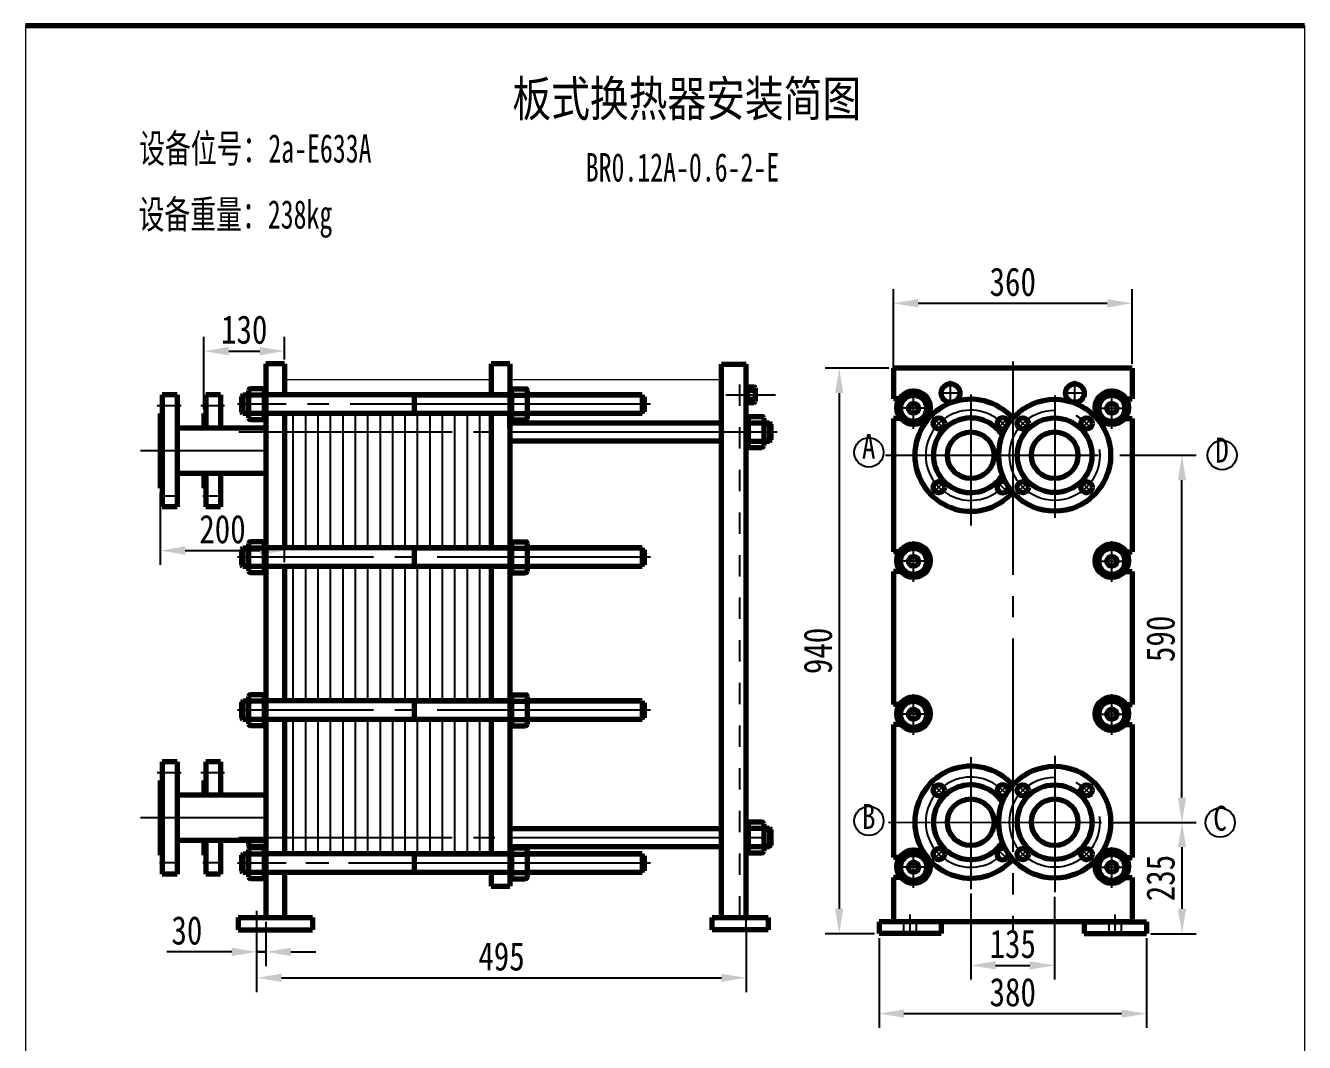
# Model space of a CAD drawing. Header units: millimetres. Extents: x -1351 to 1275, y 768 to 1047.
# Drawn here: x 875.7 to 1055.7, y 897.8 to 1040.8 of the extents above; entities that cross this region are included whole.
import ezdxf

# ---------------------------------------------------------------- set-up
doc = ezdxf.new("R2010")
doc.units = ezdxf.units.MM
doc.linetypes.add('EB_DASH', pattern=[6, 3, -3])
doc.linetypes.add('EB_DASHDOT', pattern=[39, 30, -3, 3, -3])
doc.layers.get('0').update_dxf_attribs({"lineweight": 0})
doc.layers.add('CAXA4', color=3, linetype='Continuous', lineweight=25)
doc.styles.add('HZTXT', font='TXT.SHX', dxfattribs={"width": 0.8, "bigfont": 'HZTXT.SHX'})
doc.styles.add('标准', font='SIMFANG.TTF', dxfattribs={"width": 0.667})
doc.dimstyles.new('副本STANDARD', dxfattribs={"dimtxt": 4, "dimasz": 3.5, "dimexe": 2, "dimexo": 0.625, "dimgap": 1, "dimtad": 1, "dimdec": 4, "dimdsep": 46, "dimtxsty": 'HZTXT', "dimcen": 0, "dimclrd": 256, "dimclre": 256, "dimclrt": 256, "dimadec": 0, "dimazin": 0, "dimtfac": 1, "dimtdec": 4, "dimtmove": 0, "dimatfit": 3, "dimfxl": 0, "dimtolj": 1, "dimtzin": 0, "dimarcsym": 0})

# ---------------------------------------------------------------- blocks, each defined once
blk = doc.blocks.new('*D261')
at = {"linetype": 'Continuous', "lineweight": -2}
for p, q in [((908.26, 914.75), (908.26, 908.52)), ((909.57, 914.75), (909.57, 908.52)), ((904.76, 910.52), (895.61, 910.52)), ((909.57, 910.52), (908.26, 910.52)), ((913.07, 910.52), (916.57, 910.52))]:
    blk.add_line(p, q, dxfattribs=at)
at = {"linetype": 'Continuous'}
for points in [[(904.76, 911.11), (904.76, 909.94), (908.26, 910.52)], [(913.07, 911.11), (913.07, 909.94), (909.57, 910.52)]]:
    blk.add_solid(points, dxfattribs=at)
at = {"layer": 'Defpoints', "color": 0, "linetype": 'Continuous'}
for p in [(908.26, 915.38), (909.57, 915.38), (908.26, 910.52)]:
    blk.add_point(p, dxfattribs=at)
at = {"linetype": 'Continuous', "lineweight": 25, "insert": (898.44, 913.52), "char_height": 4, "attachment_point": 5, "style": 'HZTXT'}
blk.add_mtext('\\A1;\\fFangSong_GB2312;30', dxfattribs=at)
blk = doc.blocks.new('*D263')
at = {"linetype": 'Continuous', "lineweight": -2}
for p, q in [((1033.7, 928.74), (1040.5, 928.74)), ((1038.5, 925.24), (1038.5, 916.58)), ((1034.11, 913.08), (1040.5, 913.08))]:
    blk.add_line(p, q, dxfattribs=at)
at = {"linetype": 'Continuous'}
for points in [[(1037.92, 925.24), (1039.08, 925.24), (1038.5, 928.74)], [(1037.92, 916.58), (1039.08, 916.58), (1038.5, 913.08)]]:
    blk.add_solid(points, dxfattribs=at)
at = {"layer": 'Defpoints', "color": 0, "linetype": 'Continuous'}
for p in [(1033.07, 928.74), (1033.49, 913.08), (1038.5, 913.08)]:
    blk.add_point(p, dxfattribs=at)
at = {"linetype": 'Continuous', "lineweight": 25, "insert": (1035.5, 920.91), "char_height": 4, "attachment_point": 5, "rotation": 90, "style": 'HZTXT'}
blk.add_mtext('\\A1;\\fFangSong_GB2312;235', dxfattribs=at)
blk = doc.blocks.new('*D264')
at = {"linetype": 'Continuous', "lineweight": -2}
for p, q in [((997.25, 992.64), (988.26, 992.64)), ((990.26, 989.14), (990.26, 916.58)), ((995.24, 913.08), (988.26, 913.08))]:
    blk.add_line(p, q, dxfattribs=at)
at = {"linetype": 'Continuous'}
for points in [[(989.67, 989.14), (990.84, 989.14), (990.26, 992.64)], [(989.67, 916.58), (990.84, 916.58), (990.26, 913.08)]]:
    blk.add_solid(points, dxfattribs=at)
at = {"layer": 'Defpoints', "color": 0, "linetype": 'Continuous'}
for p in [(997.88, 992.64), (990.26, 913.08), (995.86, 913.08)]:
    blk.add_point(p, dxfattribs=at)
at = {"linetype": 'Continuous', "lineweight": 25, "insert": (987.26, 952.86), "char_height": 4, "attachment_point": 5, "rotation": 90, "style": 'HZTXT'}
blk.add_mtext('\\A1;\\fFangSong_GB2312;940', dxfattribs=at)
blk = doc.blocks.new('*D266')
at = {"linetype": 'Continuous', "lineweight": -2}
for p, q in [((1032.32, 980.39), (1040.5, 980.39)), ((1038.5, 932.23), (1038.5, 976.89)), ((1033.91, 928.73), (1040.5, 928.73))]:
    blk.add_line(p, q, dxfattribs=at)
at = {"linetype": 'Continuous'}
for points in [[(1037.92, 976.89), (1039.08, 976.89), (1038.5, 980.39)], [(1037.92, 932.23), (1039.08, 932.23), (1038.5, 928.73)]]:
    blk.add_solid(points, dxfattribs=at)
at = {"layer": 'Defpoints', "color": 0, "linetype": 'Continuous'}
for p in [(1031.7, 980.39), (1038.5, 980.39), (1033.28, 928.73)]:
    blk.add_point(p, dxfattribs=at)
at = {"linetype": 'Continuous', "lineweight": 25, "insert": (1035.5, 954.56), "char_height": 4, "attachment_point": 5, "rotation": 90, "style": 'HZTXT'}
blk.add_mtext('\\A1;\\fFangSong_GB2312;590', dxfattribs=at)
blk = doc.blocks.new('*D267')
at = {"linetype": 'Continuous', "lineweight": -2}
for p, q in [((997.88, 992.62), (997.88, 1003.78)), ((1031.48, 993.27), (1031.48, 1003.78)), ((1001.38, 1001.78), (1027.98, 1001.78))]:
    blk.add_line(p, q, dxfattribs=at)
at = {"linetype": 'Continuous'}
for points in [[(1001.38, 1002.36), (1001.38, 1001.19), (997.88, 1001.78)], [(1027.98, 1002.36), (1027.98, 1001.19), (1031.48, 1001.78)]]:
    blk.add_solid(points, dxfattribs=at)
at = {"layer": 'Defpoints', "color": 0, "linetype": 'Continuous'}
for p in [(1031.48, 1001.78), (997.88, 992), (1031.48, 992.64)]:
    blk.add_point(p, dxfattribs=at)
at = {"linetype": 'Continuous', "lineweight": 25, "insert": (1014.68, 1004.78), "char_height": 4, "attachment_point": 5, "style": 'HZTXT'}
blk.add_mtext('\\A1;\\fFangSong_GB2312;360', dxfattribs=at)
blk = doc.blocks.new('*D268')
at = {"linetype": 'Continuous', "lineweight": -2}
for p, q in [((900.82, 986.88), (900.82, 997.05)), ((912.2, 993.88), (912.2, 997.05)), ((904.32, 995.05), (908.7, 995.05))]:
    blk.add_line(p, q, dxfattribs=at)
at = {"linetype": 'Continuous'}
for points in [[(904.32, 995.63), (904.32, 994.46), (900.82, 995.05)], [(908.7, 995.63), (908.7, 994.46), (912.2, 995.05)]]:
    blk.add_solid(points, dxfattribs=at)
at = {"layer": 'Defpoints', "color": 0, "linetype": 'Continuous'}
for p in [(912.2, 995.05), (912.2, 993.25), (900.82, 986.25)]:
    blk.add_point(p, dxfattribs=at)
at = {"linetype": 'Continuous', "lineweight": 25, "insert": (906.51, 998.05), "char_height": 4, "attachment_point": 5, "style": 'HZTXT'}
blk.add_mtext('\\A1;\\fFangSong_GB2312;130', dxfattribs=at)
blk = doc.blocks.new('*D269')
at = {"linetype": 'Continuous', "lineweight": -2}
for p, q in [((894.7, 975.13), (894.7, 964.98)), ((912.2, 965.35), (912.2, 968.98)), ((898.2, 966.98), (908.7, 966.98))]:
    blk.add_line(p, q, dxfattribs=at)
at = {"linetype": 'Continuous'}
for points in [[(898.2, 967.57), (898.2, 966.4), (894.7, 966.98)], [(908.7, 967.57), (908.7, 966.4), (912.2, 966.98)]]:
    blk.add_solid(points, dxfattribs=at)
at = {"layer": 'Defpoints', "color": 0, "linetype": 'Continuous'}
for p in [(894.7, 975.75), (912.2, 966.98), (912.2, 964.73)]:
    blk.add_point(p, dxfattribs=at)
at = {"linetype": 'Continuous', "lineweight": 25, "insert": (903.45, 969.98), "char_height": 4, "attachment_point": 5, "style": 'HZTXT'}
blk.add_mtext('\\A1;\\fFangSong_GB2312;200', dxfattribs=at)
blk = doc.blocks.new('*D270')
at = {"linetype": 'Continuous', "lineweight": -2}
for p, q in [((1008.77, 918.73), (1008.77, 906.62)), ((1020.58, 918.28), (1020.58, 906.62)), ((1012.27, 908.62), (1017.08, 908.62))]:
    blk.add_line(p, q, dxfattribs=at)
at = {"linetype": 'Continuous'}
for points in [[(1012.27, 909.21), (1012.27, 908.04), (1008.77, 908.62)], [(1017.08, 909.21), (1017.08, 908.04), (1020.58, 908.62)]]:
    blk.add_solid(points, dxfattribs=at)
at = {"layer": 'Defpoints', "color": 0, "linetype": 'Continuous'}
for p in [(1008.77, 919.36), (1020.58, 918.91), (1020.58, 908.62)]:
    blk.add_point(p, dxfattribs=at)
at = {"linetype": 'Continuous', "lineweight": 25, "insert": (1014.68, 911.62), "char_height": 4, "attachment_point": 5, "style": 'HZTXT'}
blk.add_mtext('\\A1;\\fFangSong_GB2312;135', dxfattribs=at)
blk = doc.blocks.new('*D271')
at = {"linetype": 'Continuous', "lineweight": -2}
for p, q in [((995.86, 912.46), (995.86, 899.83)), ((1033.49, 912.46), (1033.49, 899.83)), ((999.36, 901.83), (1029.99, 901.83))]:
    blk.add_line(p, q, dxfattribs=at)
at = {"linetype": 'Continuous'}
for points in [[(999.36, 902.41), (999.36, 901.25), (995.86, 901.83)], [(1029.99, 902.41), (1029.99, 901.25), (1033.49, 901.83)]]:
    blk.add_solid(points, dxfattribs=at)
at = {"layer": 'Defpoints', "color": 0, "linetype": 'Continuous'}
for p in [(995.86, 913.08), (1033.49, 913.08), (1033.49, 901.83)]:
    blk.add_point(p, dxfattribs=at)
at = {"linetype": 'Continuous', "lineweight": 25, "insert": (1014.68, 904.83), "char_height": 4, "attachment_point": 5, "style": 'HZTXT'}
blk.add_mtext('\\A1;\\fFangSong_GB2312;380', dxfattribs=at)
blk = doc.blocks.new('*D272')
at = {"linetype": 'Continuous', "lineweight": -2}
for p, q in [((908.26, 912.77), (908.26, 904.87)), ((977.17, 912.98), (977.17, 904.87)), ((911.76, 906.87), (973.67, 906.87))]:
    blk.add_line(p, q, dxfattribs=at)
at = {"linetype": 'Continuous'}
for points in [[(911.76, 907.45), (911.76, 906.29), (908.26, 906.87)], [(973.67, 907.45), (973.67, 906.29), (977.17, 906.87)]]:
    blk.add_solid(points, dxfattribs=at)
at = {"layer": 'Defpoints', "color": 0, "linetype": 'Continuous'}
for p in [(908.26, 913.39), (977.17, 913.61), (977.17, 906.87)]:
    blk.add_point(p, dxfattribs=at)
at = {"linetype": 'Continuous', "lineweight": 25, "insert": (942.72, 909.87), "char_height": 4, "attachment_point": 5, "style": 'HZTXT'}
blk.add_mtext('\\A1;{\\fFangSong_GB2312|b0|i0|c134|p0;495}', dxfattribs=at)

msp = doc.modelspace()

# ---------------------------------------------------------------- linework, layer by layer
at = {"color": 7}
for p, q in [((875.73464, 1040.84944), (875.73464, 769.84944)), ((1055.73464, 1040.84944), (1055.73464, 769.84944))]:
    msp.add_line(p, q, dxfattribs=at)
at = {"linetype": 'Continuous', "lineweight": 70}
for p, q in [((875.73464, 1040.84944), (1055.73464, 1040.84944)), ((909.5734, 993.25366), (909.5734, 915.37866)), ((912.1984, 993.25366), (909.5734, 993.25366)), ((912.1984, 993.25366), (912.1984, 988.87866)), ((941.26975, 993.25366), (941.26975, 988.87866)), ((943.89475, 993.25366), (941.26975, 993.25366)), ((943.89475, 993.25366), (943.89475, 986.25366)), ((973.67172, 915.35974), (973.67172, 993.21038)), ((973.67172, 993.21038), (977.17172, 993.20791)), ((977.17172, 915.35974), (977.17172, 993.20791)), ((1031.47723, 992.64116), (997.87723, 992.64116)), ((997.87723, 992.64116), (997.87723, 988.35366)), ((1031.47723, 992.64116), (1031.47723, 988.35366)), ((977.17172, 990.12113), (977.31181, 990.12113)), ((977.31181, 990.12113), (977.31181, 987.71568)), ((977.31181, 990.01052), (978.28258, 990.01052)), ((894.9609, 988.87866), (894.9609, 973.16147)), ((897.0609, 988.87866), (894.9609, 988.87866)), ((897.0609, 988.87866), (897.0609, 973.16147)), ((901.0859, 988.87866), (901.0859, 984.19741)), ((903.1859, 988.87866), (901.0859, 988.87866)), ((903.1859, 988.87866), (903.1859, 984.19741)), ((906.30885, 988.8548), (906.13703, 988.68298)), ((906.13703, 988.68298), (906.13703, 986.44934)), ((906.30885, 988.8548), (906.30885, 986.27752)), ((907.1164, 988.8548), (906.30885, 988.8548)), ((907.1164, 989.49267), (907.1164, 985.63965)), ((909.31567, 989.7504), (907.37413, 989.7504)), ((909.31567, 988.8548), (907.37413, 988.8548)), ((909.31567, 989.97161), (909.31567, 985.16071)), ((909.5734, 989.97161), (909.31567, 989.97161)), ((943.89475, 988.87866), (909.5734, 988.87866)), ((930.40642, 988.87866), (930.40642, 986.25366)), ((943.89475, 989.97161), (944.15248, 989.97161)), ((944.15248, 989.97161), (944.15248, 985.16071)), ((944.15248, 989.7504), (946.09403, 989.7504)), ((944.15248, 988.8548), (946.09403, 988.8548)), ((946.35175, 989.49267), (946.35175, 985.63965)), ((962.52719, 988.87866), (946.35175, 988.87866)), ((962.52719, 988.87866), (962.52719, 986.25366)), ((962.78969, 988.61616), (962.78969, 986.51616)), ((977.31181, 989.56272), (978.28258, 989.56272)), ((977.31181, 988.27408), (978.28258, 988.27408)), ((978.41145, 989.88166), (978.41145, 987.95515)), ((998.73137, 988.35366), (997.87723, 988.35366)), ((1030.62308, 988.35366), (1031.47723, 988.35366)), ((906.30885, 986.27752), (906.13703, 986.44934)), ((977.17172, 987.71568), (977.31181, 987.71568)), ((977.31181, 987.82628), (978.28258, 987.82628)), ((894.9609, 986.25366), (894.6984, 986.25366)), ((894.6984, 986.25366), (894.6984, 975.75366)), ((900.8234, 986.25366), (900.8234, 984.19741)), ((901.0859, 986.25366), (900.8234, 986.25366)), ((907.1164, 986.27752), (906.30885, 986.27752)), ((909.31567, 986.27752), (907.37413, 986.27752)), ((909.31567, 985.38192), (907.37413, 985.38192)), ((909.5734, 985.16071), (909.31567, 985.16071)), ((943.89475, 986.25366), (909.5734, 986.25366)), ((912.1984, 986.25366), (912.1984, 967.35366)), ((941.26975, 986.25366), (941.26975, 967.35366)), ((943.89475, 985.6019), (943.89475, 986.25366)), ((943.89475, 985.6019), (943.89475, 984.19741)), ((943.89475, 984.19741), (943.89475, 985.6019)), ((943.89475, 985.16071), (944.15248, 985.16071)), ((943.89475, 984.94116), (973.67172, 984.94116)), ((944.15248, 986.27752), (946.09403, 986.27752)), ((944.15248, 985.38192), (946.09403, 985.38192)), ((949.90966, 986.25366), (946.35175, 986.25366)), ((962.52719, 986.25366), (946.35175, 986.25366)), ((977.17172, 986.07786), (977.42944, 986.07786)), ((977.17172, 986.07786), (977.17172, 981.26696)), ((977.42944, 986.07786), (977.42944, 981.26696)), ((977.42944, 985.85665), (979.37099, 985.85665)), ((977.42944, 984.96105), (979.37099, 984.96105)), ((979.62872, 985.59892), (979.62872, 981.7459)), ((979.62872, 984.96105), (980.43626, 984.96105)), ((979.62872, 984.78923), (980.60808, 984.78923)), ((980.43626, 984.96105), (980.43626, 982.38377)), ((980.43626, 984.96105), (980.60808, 984.78923)), ((980.60808, 984.78923), (980.60808, 982.55559)), ((997.87723, 985.55366), (997.87723, 966.82866)), ((998.9358, 985.55366), (997.87723, 985.55366)), ((1030.41865, 985.55366), (1031.47723, 985.55366)), ((1031.47723, 985.55366), (1031.47723, 966.82866)), ((900.8234, 984.19741), (897.0609, 984.19741)), ((909.5734, 984.19741), (900.8234, 984.19741)), ((943.89475, 984.19741), (943.89475, 975.53634)), ((997.87723, 983.58491), (997.87723, 977.19741)), ((1031.47723, 983.58491), (1031.47723, 977.19741)), ((943.89475, 982.40366), (973.67172, 982.40366)), ((977.17172, 981.26696), (977.42944, 981.26696)), ((977.42944, 982.38377), (979.37099, 982.38377)), ((977.42944, 981.48817), (979.37099, 981.48817)), ((979.62872, 982.55559), (980.60808, 982.55559)), ((979.62872, 982.38377), (980.43626, 982.38377)), ((980.43626, 982.38377), (980.60808, 982.55559)), ((900.8234, 977.80991), (897.0609, 977.80991)), ((909.5734, 977.80991), (900.8234, 977.80991)), ((900.8234, 977.80991), (900.8234, 975.75366)), ((901.0859, 977.80991), (901.0859, 973.16147)), ((903.1859, 977.80991), (903.1859, 973.16147)), ((943.89475, 977.80991), (943.89475, 975.53634)), ((894.9609, 975.75366), (894.6984, 975.75366)), ((901.0859, 975.75366), (900.8234, 975.75366)), ((943.89475, 975.53634), (943.89475, 968.44661)), ((897.0609, 973.16147), (894.9609, 973.16147)), ((903.1859, 973.16147), (901.0859, 973.16147)), ((909.31567, 968.44661), (909.31567, 963.63571)), ((909.5734, 968.44661), (909.31567, 968.44661)), ((943.89475, 968.44661), (943.89475, 919.75366)), ((943.89475, 968.44661), (944.15248, 968.44661)), ((944.15248, 968.44661), (944.15248, 963.63571)), ((906.30885, 967.3298), (906.13703, 967.15798)), ((906.13703, 967.15798), (906.13703, 964.92434)), ((907.1164, 967.3298), (906.30885, 967.3298)), ((906.30885, 967.3298), (906.30885, 964.75252)), ((907.1164, 967.96767), (907.1164, 964.11465)), ((909.31567, 968.2254), (907.37413, 968.2254)), ((909.31567, 967.3298), (907.37413, 967.3298)), ((943.89475, 967.35366), (909.5734, 967.35366)), ((930.40642, 967.35366), (930.40642, 964.72866)), ((944.15248, 968.2254), (946.09403, 968.2254)), ((944.15248, 967.3298), (946.09403, 967.3298)), ((946.35175, 967.96767), (946.35175, 964.11465)), ((962.52719, 967.35366), (946.35175, 967.35366)), ((962.52719, 967.35366), (962.52719, 964.72866)), ((962.78969, 967.09116), (962.78969, 964.99116)), ((998.73137, 966.82866), (997.87723, 966.82866)), ((1030.62308, 966.82866), (1031.47723, 966.82866)), ((906.30885, 964.75252), (906.13703, 964.92434)), ((907.1164, 964.75252), (906.30885, 964.75252)), ((909.31567, 964.75252), (907.37413, 964.75252)), ((909.31567, 963.85692), (907.37413, 963.85692)), ((909.5734, 963.63571), (909.31567, 963.63571)), ((943.89475, 964.72866), (909.5734, 964.72866)), ((912.1984, 964.72866), (912.1984, 945.82866)), ((941.26975, 964.72866), (941.26975, 945.82866)), ((943.89475, 963.63571), (944.15248, 963.63571)), ((944.15248, 964.75252), (946.09403, 964.75252)), ((944.15248, 963.85692), (946.09403, 963.85692)), ((962.52719, 964.72866), (946.35175, 964.72866)), ((998.9358, 964.02866), (997.87723, 964.02866)), ((997.87723, 964.02866), (997.87723, 945.30366)), ((1030.41865, 964.02866), (1031.47723, 964.02866)), ((1031.47723, 964.02866), (1031.47723, 945.30366)), ((909.5734, 946.92161), (909.31567, 946.92161)), ((909.31567, 946.92161), (909.31567, 942.11071)), ((943.89475, 946.92161), (944.15248, 946.92161)), ((944.15248, 946.92161), (944.15248, 942.11071)), ((906.30885, 945.8048), (906.13703, 945.63298)), ((906.13703, 945.63298), (906.13703, 943.39934)), ((907.1164, 945.8048), (906.30885, 945.8048)), ((906.30885, 945.8048), (906.30885, 943.22752)), ((907.1164, 946.44267), (907.1164, 942.58965)), ((909.31567, 946.7004), (907.37413, 946.7004)), ((909.31567, 945.8048), (907.37413, 945.8048)), ((943.89475, 945.82866), (909.5734, 945.82866)), ((930.40642, 945.82866), (930.40642, 943.20366)), ((944.15248, 946.7004), (946.09403, 946.7004)), ((944.15248, 945.8048), (946.09403, 945.8048)), ((946.35175, 946.44267), (946.35175, 942.58965)), ((962.52719, 945.82866), (946.35175, 945.82866)), ((962.52719, 945.82866), (962.52719, 943.20366)), ((962.78969, 945.56616), (962.78969, 943.46616)), ((998.73137, 945.30366), (997.87723, 945.30366)), ((1030.62308, 945.30366), (1031.47723, 945.30366)), ((906.30885, 943.22752), (906.13703, 943.39934)), ((907.1164, 943.22752), (906.30885, 943.22752)), ((909.31567, 943.22752), (907.37413, 943.22752)), ((943.89475, 943.20366), (909.5734, 943.20366)), ((912.1984, 943.20366), (912.1984, 924.30366)), ((941.26975, 943.20366), (941.26975, 924.30366)), ((944.15248, 943.22752), (946.09403, 943.22752)), ((962.52719, 943.20366), (946.35175, 943.20366)), ((909.31567, 942.33192), (907.37413, 942.33192)), ((909.5734, 942.11071), (909.31567, 942.11071)), ((943.89475, 942.11071), (944.15248, 942.11071)), ((944.15248, 942.33192), (946.09403, 942.33192)), ((998.9358, 942.50366), (997.87723, 942.50366)), ((997.87723, 942.50366), (997.87723, 923.77866)), ((1030.41865, 942.50366), (1031.47723, 942.50366)), ((1031.47723, 942.50366), (1031.47723, 923.77866)), ((894.9609, 937.25366), (894.9609, 921.44897)), ((897.0609, 937.25366), (894.9609, 937.25366)), ((897.0609, 937.25366), (897.0609, 921.44897)), ((901.0859, 937.25366), (901.0859, 932.57241)), ((903.1859, 937.25366), (901.0859, 937.25366)), ((903.1859, 937.25366), (903.1859, 932.57241)), ((894.6984, 934.62866), (894.6984, 924.12866)), ((894.9609, 934.62866), (894.6984, 934.62866)), ((900.8234, 934.62866), (900.8234, 932.57241)), ((901.0859, 934.62866), (900.8234, 934.62866)), ((900.8234, 932.57241), (897.0609, 932.57241)), ((909.5734, 932.57241), (900.8234, 932.57241)), ((997.87723, 931.95991), (997.87723, 925.57241)), ((1031.47723, 931.95991), (1031.47723, 925.57241)), ((977.17172, 929.02786), (977.17172, 924.21696)), ((977.17172, 929.02786), (977.42944, 929.02786)), ((977.42944, 929.02786), (977.42944, 924.21696)), ((977.42944, 928.80665), (979.37099, 928.80665)), ((943.89475, 927.89116), (973.67172, 927.89116)), ((977.42944, 927.91105), (979.37099, 927.91105)), ((979.62872, 928.54892), (979.62872, 924.6959)), ((979.62872, 927.91105), (980.43626, 927.91105)), ((979.62872, 927.73923), (980.60808, 927.73923)), ((980.43626, 927.91105), (980.43626, 925.33377)), ((980.43626, 927.91105), (980.60808, 927.73923)), ((980.60808, 927.73923), (980.60808, 925.50559)), ((900.8234, 926.18491), (897.0609, 926.18491)), ((909.5734, 926.18491), (900.8234, 926.18491)), ((900.8234, 926.18491), (900.8234, 924.12866)), ((901.0859, 926.18491), (901.0859, 921.44897)), ((903.1859, 926.18491), (903.1859, 921.44897)), ((907.09342, 926.18491), (907.09342, 925.61139)), ((909.29269, 925.35366), (907.35115, 925.35366)), ((909.31567, 925.39661), (909.31567, 920.58571)), ((909.5734, 925.39661), (909.31567, 925.39661)), ((943.89475, 925.39661), (944.15248, 925.39661)), ((943.89475, 925.39661), (944.15248, 925.39661)), ((944.15248, 925.39661), (944.15248, 920.58571)), ((944.15248, 925.39661), (944.15248, 920.58571)), ((944.15248, 925.35366), (973.67172, 925.35366)), ((977.42944, 925.33377), (979.37099, 925.33377)), ((979.62872, 925.50559), (980.60808, 925.50559)), ((979.62872, 925.33377), (980.43626, 925.33377)), ((980.43626, 925.33377), (980.60808, 925.50559)), ((894.9609, 924.12866), (894.6984, 924.12866)), ((901.0859, 924.12866), (900.8234, 924.12866)), ((906.30885, 924.2798), (906.13703, 924.10798)), ((906.13703, 924.10798), (906.13703, 921.87434)), ((906.30885, 924.2798), (906.30885, 921.70252)), ((907.1164, 924.2798), (906.30885, 924.2798)), ((907.1164, 924.91767), (907.1164, 921.06465)), ((909.31567, 925.1754), (907.37413, 925.1754)), ((909.31567, 924.2798), (907.37413, 924.2798)), ((943.89475, 924.30366), (909.5734, 924.30366)), ((930.40642, 924.30366), (930.40642, 921.67866)), ((944.15248, 925.1754), (946.09403, 925.1754)), ((944.15248, 924.2798), (946.09403, 924.2798)), ((946.35175, 924.91767), (946.35175, 921.06465)), ((962.52719, 924.30366), (946.35175, 924.30366)), ((962.52719, 924.30366), (962.52719, 921.67866)), ((962.78969, 924.04116), (962.78969, 921.94116)), ((977.17172, 924.21696), (977.42944, 924.21696)), ((977.42944, 924.43817), (979.37099, 924.43817)), ((998.73137, 923.77866), (997.87723, 923.77866)), ((1030.62308, 923.77866), (1031.47723, 923.77866)), ((906.30885, 921.70252), (906.13703, 921.87434)), ((907.1164, 921.70252), (906.30885, 921.70252)), ((909.31567, 921.70252), (907.37413, 921.70252)), ((943.89475, 921.67866), (909.5734, 921.67866)), ((912.1984, 921.67866), (912.1984, 915.37866)), ((941.26975, 921.67866), (941.26975, 919.75366)), ((944.15248, 921.70252), (946.09403, 921.70252)), ((944.15248, 921.70252), (946.09403, 921.70252)), ((962.52719, 921.67866), (946.35175, 921.67866)), ((949.90966, 921.67866), (946.35175, 921.67866)), ((897.0609, 921.44897), (894.9609, 921.44897)), ((903.1859, 921.44897), (901.0859, 921.44897)), ((909.31567, 920.80692), (907.37413, 920.80692)), ((909.5734, 920.58571), (909.31567, 920.58571)), ((943.89475, 920.58571), (944.15248, 920.58571)), ((943.89475, 920.58571), (944.15248, 920.58571)), ((944.15248, 920.80692), (946.09403, 920.80692)), ((944.15248, 920.80692), (946.09403, 920.80692)), ((997.87723, 920.97866), (997.87723, 914.76616)), ((998.9358, 920.97866), (997.87723, 920.97866)), ((1030.41865, 920.97866), (1031.47723, 920.97866)), ((1031.47723, 920.97866), (1031.47723, 914.76616)), ((941.26975, 919.75366), (943.89475, 919.75366)), ((905.6359, 915.37866), (916.1359, 915.37866)), ((905.6359, 915.37866), (905.6359, 913.60974)), ((916.1359, 915.37866), (916.1359, 913.60974)), ((972.35922, 915.35974), (980.23422, 915.35974)), ((972.35922, 913.60974), (972.35922, 915.35974)), ((980.23422, 915.35974), (980.23422, 913.60974)), ((1004.61473, 914.76616), (995.86473, 914.76616)), ((995.86473, 914.76616), (995.86473, 913.08474)), ((1031.52098, 914.76616), (997.87723, 914.76616)), ((1004.61473, 914.76616), (1004.61473, 913.08474)), ((1024.73973, 914.76616), (1024.73973, 913.08474)), ((1024.73973, 914.76616), (1033.48973, 914.76616)), ((1033.48973, 914.76616), (1033.48973, 913.08474)), ((905.6359, 913.60974), (916.1359, 913.60974)), ((980.23422, 913.60974), (972.35922, 913.60974)), ((1004.61473, 913.08474), (995.86473, 913.08474)), ((1024.73973, 913.08474), (1033.48973, 913.08474))]:
    msp.add_line(p, q, dxfattribs=at)
at = {"linetype": 'EB_DASH', "lineweight": 25}
msp.add_line((976.26336, 915.35974), (976.26336, 993.20791), dxfattribs=at)
at = {"linetype": 'EB_DASHDOT', "lineweight": 25}
for p, q in [((1014.67723, 993.59227), (1014.67723, 913.60974)), ((1005.92723, 987.43717), (1005.92723, 990.84515)), ((1023.42723, 987.43717), (1023.42723, 990.84515)), ((974.31181, 988.9184), (981.28258, 988.9184)), ((1000.72098, 984.11367), (1000.72098, 989.79365)), ((1007.54116, 989.14116), (1004.31329, 989.14116)), ((1008.77098, 988.92546), (1008.77098, 970.53184)), ((1020.58348, 988.79773), (1020.58348, 971.58147)), ((1025.04116, 989.14116), (1021.81329, 989.14116)), ((1028.63348, 984.11367), (1028.63348, 989.79365)), ((897.61135, 987.34741), (894.2672, 987.34741)), ((903.73635, 987.34741), (900.3922, 987.34741)), ((951.42626, 987.56616), (905.5765, 987.56616)), ((963.68964, 987.56616), (946.35175, 987.56616)), ((1003.41087, 986.99741), (998.03108, 986.99741)), ((1031.36712, 986.95366), (1025.98733, 986.95366)), ((1003.42697, 985.73517), (1004.28527, 984.87687)), ((1005.14357, 984.01857), (1004.28527, 984.87687)), ((1012.39838, 984.01857), (1013.25668, 984.87687)), ((1014.11499, 985.73517), (1013.25668, 984.87687)), ((1015.23947, 985.73517), (1016.09777, 984.87687)), ((1016.95607, 984.01857), (1016.09777, 984.87687)), ((1024.21088, 984.01857), (1025.06918, 984.87687)), ((1025.92749, 985.73517), (1025.06918, 984.87687)), ((905.76396, 983.67241), (941.26975, 983.67241)), ((943.89475, 983.67241), (973.67172, 983.67241)), ((973.67172, 983.67241), (981.52944, 983.67241)), ((909.5734, 981.00366), (891.89053, 981.00366)), ((996.74911, 980.39116), (1033.17701, 980.39116)), ((1003.42697, 975.04715), (1004.28527, 975.90545)), ((1005.14357, 976.76375), (1004.28527, 975.90545)), ((1012.39838, 976.76375), (1013.25668, 975.90545)), ((1014.11499, 975.04715), (1013.25668, 975.90545)), ((1015.23947, 975.04715), (1016.09777, 975.90545)), ((1016.95607, 976.76375), (1016.09777, 975.90545)), ((1024.21088, 976.76375), (1025.06918, 975.90545)), ((1025.92749, 975.04715), (1025.06918, 975.90545)), ((897.42096, 974.65991), (894.57546, 974.65991)), ((903.54596, 974.65991), (900.70046, 974.65991)), ((1000.72098, 962.63242), (1000.72098, 968.3124)), ((1000.72098, 962.58867), (1000.72098, 968.26865)), ((1028.63348, 962.63242), (1028.63348, 968.3124)), ((1028.63348, 962.58867), (1028.63348, 968.26865)), ((963.68964, 966.04116), (905.5765, 966.04116)), ((1003.41087, 965.47241), (998.03108, 965.47241)), ((1031.36712, 965.42866), (1025.98733, 965.42866)), ((1000.72098, 941.10742), (1000.72098, 946.7874)), ((1000.72098, 941.06367), (1000.72098, 946.74365)), ((1028.63348, 941.10742), (1028.63348, 946.7874)), ((1028.63348, 941.06367), (1028.63348, 946.74365)), ((963.68964, 944.51616), (905.5765, 944.51616)), ((1003.41087, 943.94741), (998.03108, 943.94741)), ((1031.36712, 943.90366), (1025.98733, 943.90366)), ((1008.77098, 937.9263), (1008.77098, 919.35784)), ((1020.58348, 938.08498), (1020.58348, 918.90904)), ((897.61135, 935.72241), (894.2672, 935.72241)), ((903.73635, 935.72241), (900.3922, 935.72241)), ((1003.42697, 934.11017), (1004.28527, 933.25187)), ((1005.14357, 932.39357), (1004.28527, 933.25187)), ((1012.39838, 932.39357), (1013.25668, 933.25187)), ((1014.11499, 934.11017), (1013.25668, 933.25187)), ((1015.23947, 934.11017), (1016.09777, 933.25187)), ((1016.95607, 932.39357), (1016.09777, 933.25187)), ((1024.21088, 932.39357), (1025.06918, 933.25187)), ((1025.92749, 934.11017), (1025.06918, 933.25187)), ((909.5734, 929.37866), (891.89053, 929.37866)), ((997.18597, 928.76616), (1033.28411, 928.72672)), ((905.76396, 926.62241), (943.89475, 926.62241)), ((943.89475, 926.62241), (981.52944, 926.62241)), ((1000.72098, 919.53867), (1000.72098, 925.21865)), ((1028.63348, 919.58242), (1028.63348, 925.2624)), ((1028.63348, 919.53867), (1028.63348, 925.21865)), ((1003.42697, 923.42215), (1004.28527, 924.28045)), ((1005.14357, 925.13875), (1004.28527, 924.28045)), ((1012.39838, 925.13875), (1013.25668, 924.28045)), ((1014.11499, 923.42215), (1013.25668, 924.28045)), ((1015.23947, 923.42215), (1016.09777, 924.28045)), ((1016.95607, 925.13875), (1016.09777, 924.28045)), ((1024.21088, 925.13875), (1025.06918, 924.28045)), ((1025.92749, 923.42215), (1025.06918, 924.28045)), ((897.42096, 923.03491), (894.57546, 923.03491)), ((903.54596, 923.03491), (900.70046, 923.03491)), ((951.17331, 922.99116), (905.5765, 922.99116)), ((951.42626, 922.99116), (905.5765, 922.99116)), ((963.68964, 922.99116), (946.35175, 922.99116)), ((1003.41087, 922.42241), (998.03108, 922.42241)), ((1031.36712, 922.37866), (1025.98733, 922.37866)), ((908.2609, 916.27896), (908.2609, 913.60974)), ((977.17172, 913.60974), (977.17172, 915.35974)), ((999.36473, 913.08474), (999.36473, 914.76616)), ((1000.23973, 913.08474), (1000.23973, 915.80326)), ((1001.11473, 913.08474), (1001.11473, 914.76616)), ((1028.23973, 913.08474), (1028.23973, 914.76616)), ((1029.11473, 913.08474), (1029.11473, 915.80326)), ((1029.98973, 913.08474), (1029.98973, 914.76616))]:
    msp.add_line(p, q, dxfattribs=at)
for p, q in [((912.1984, 991.06616), (941.26975, 991.06616)), ((943.89475, 991.06616), (973.67172, 991.06616)), ((977.17172, 991.06616), (977.20196, 991.06616))]:
    msp.add_line(p, q)
at = {"linetype": 'Continuous', "lineweight": 25}
for p, q in [((907.1164, 988.68298), (906.13703, 988.68298)), ((943.89475, 988.61616), (930.40642, 988.61616)), ((953.76303, 988.61616), (946.35175, 988.61616)), ((962.78969, 988.61616), (946.35175, 988.61616)), ((962.52719, 988.87866), (962.78969, 988.61616)), ((907.1164, 986.44934), (906.13703, 986.44934)), ((943.89475, 986.51616), (930.40642, 986.51616)), ((950.15546, 986.51616), (946.35175, 986.51616)), ((962.78969, 986.51616), (946.35175, 986.51616)), ((962.52719, 986.25366), (962.78969, 986.51616)), ((913.37301, 986.25366), (913.37301, 967.35366)), ((915.12301, 986.25366), (915.12301, 967.35366)), ((916.87301, 986.25366), (916.87301, 967.35366)), ((918.62301, 986.25366), (918.62301, 967.35366)), ((920.37301, 986.25366), (920.37301, 967.35366)), ((922.12301, 986.25366), (922.12301, 967.35366)), ((923.87301, 986.25366), (923.87301, 967.35366)), ((925.62301, 986.25366), (925.62301, 967.35366)), ((927.37301, 986.25366), (927.37301, 967.35366)), ((929.12301, 986.25366), (929.12301, 967.35366)), ((930.87301, 986.25366), (930.87301, 967.35366)), ((932.62301, 986.25366), (932.62301, 967.35366)), ((934.37301, 986.25366), (934.37301, 967.35366)), ((936.12301, 986.25366), (936.12301, 967.35366)), ((937.87301, 986.25366), (937.87301, 967.35366)), ((939.62301, 986.25366), (939.62301, 967.35366)), ((907.1164, 967.15798), (906.13703, 967.15798)), ((943.89475, 967.09116), (930.40642, 967.09116)), ((962.78969, 967.09116), (946.35175, 967.09116)), ((962.52719, 967.35366), (962.78969, 967.09116)), ((907.1164, 964.92434), (906.13703, 964.92434)), ((943.89475, 964.99116), (930.40642, 964.99116)), ((962.78969, 964.99116), (946.35175, 964.99116)), ((962.52719, 964.72866), (962.78969, 964.99116)), ((913.37301, 964.72866), (913.37301, 945.82866)), ((915.12301, 964.72866), (915.12301, 945.82866)), ((916.87301, 964.72866), (916.87301, 945.82866)), ((918.62301, 964.72866), (918.62301, 945.82866)), ((920.37301, 964.72866), (920.37301, 945.82866)), ((922.12301, 964.72866), (922.12301, 945.82866)), ((923.87301, 964.72866), (923.87301, 945.82866)), ((925.62301, 964.72866), (925.62301, 945.82866)), ((927.37301, 964.72866), (927.37301, 945.82866)), ((929.12301, 964.72866), (929.12301, 945.82866)), ((930.87301, 964.72866), (930.87301, 945.82866)), ((932.62301, 964.72866), (932.62301, 945.82866)), ((934.37301, 964.72866), (934.37301, 945.82866)), ((936.12301, 964.72866), (936.12301, 945.82866)), ((937.87301, 964.72866), (937.87301, 945.82866)), ((939.62301, 964.72866), (939.62301, 945.82866)), ((907.1164, 945.63298), (906.13703, 945.63298)), ((943.89475, 945.56616), (930.40642, 945.56616)), ((962.78969, 945.56616), (946.35175, 945.56616)), ((962.52719, 945.82866), (962.78969, 945.56616)), ((907.1164, 943.39934), (906.13703, 943.39934)), ((913.37301, 943.20366), (913.37301, 924.30366)), ((915.12301, 943.20366), (915.12301, 924.30366)), ((916.87301, 943.20366), (916.87301, 924.30366)), ((918.62301, 943.20366), (918.62301, 924.30366)), ((920.37301, 943.20366), (920.37301, 924.30366)), ((922.12301, 943.20366), (922.12301, 924.30366)), ((923.87301, 943.20366), (923.87301, 924.30366)), ((925.62301, 943.20366), (925.62301, 924.30366)), ((927.37301, 943.20366), (927.37301, 924.30366)), ((929.12301, 943.20366), (929.12301, 924.30366)), ((943.89475, 943.46616), (930.40642, 943.46616)), ((930.87301, 943.20366), (930.87301, 924.30366)), ((932.62301, 943.20366), (932.62301, 924.30366)), ((934.37301, 943.20366), (934.37301, 924.30366)), ((936.12301, 943.20366), (936.12301, 924.30366)), ((937.87301, 943.20366), (937.87301, 924.30366)), ((939.62301, 943.20366), (939.62301, 924.30366)), ((962.78969, 943.46616), (946.35175, 943.46616)), ((962.52719, 943.20366), (962.78969, 943.46616)), ((1028.67717, 928.73703), (1037.4664, 928.73703)), ((907.1164, 924.10798), (906.13703, 924.10798)), ((943.89475, 924.04116), (930.40642, 924.04116)), ((962.78969, 924.04116), (946.35175, 924.04116)), ((953.76303, 924.04116), (946.35175, 924.04116)), ((962.52719, 924.30366), (962.78969, 924.04116)), ((907.1164, 921.87434), (906.13703, 921.87434)), ((943.89475, 921.94116), (930.40642, 921.94116)), ((962.78969, 921.94116), (946.35175, 921.94116)), ((950.15546, 921.94116), (946.35175, 921.94116)), ((962.52719, 921.67866), (962.78969, 921.94116)), ((908.2609, 913.39099), (908.2609, 907.26391)), ((977.17172, 913.39099), (977.17172, 907.26391)), ((908.2609, 910.52339), (909.5734, 910.52339))]:
    msp.add_line(p, q, dxfattribs=at)
at = {"linetype": 'Continuous'}
for points in [[(1001.78127, 985.16093), (1002.84156, 986.99741), (1001.78127, 988.83389), (999.66069, 988.83389), (998.6004, 986.99741), (999.66069, 985.16093), (1001.78127, 985.16093)], [(1027.57319, 985.16093), (1026.5129, 986.99741), (1027.57319, 988.83389), (1029.69377, 988.83389), (1030.75406, 986.99741), (1029.69377, 985.16093), (1027.57319, 985.16093)], [(1001.78127, 963.63593), (1002.84156, 965.47241), (1001.78127, 967.30889), (999.66069, 967.30889), (998.6004, 965.47241), (999.66069, 963.63593), (1001.78127, 963.63593)], [(1027.57319, 963.63593), (1026.5129, 965.47241), (1027.57319, 967.30889), (1029.69377, 967.30889), (1030.75406, 965.47241), (1029.69377, 963.63593), (1027.57319, 963.63593)], [(1001.78127, 942.11093), (1002.84156, 943.94741), (1001.78127, 945.78389), (999.66069, 945.78389), (998.6004, 943.94741), (999.66069, 942.11093), (1001.78127, 942.11093)], [(1027.57319, 942.11093), (1026.5129, 943.94741), (1027.57319, 945.78389), (1029.69377, 945.78389), (1030.75406, 943.94741), (1029.69377, 942.11093), (1027.57319, 942.11093)], [(1001.78127, 920.58593), (1002.84156, 922.42241), (1001.78127, 924.25889), (999.66069, 924.25889), (998.6004, 922.42241), (999.66069, 920.58593), (1001.78127, 920.58593)], [(1027.57319, 920.58593), (1026.5129, 922.42241), (1027.57319, 924.25889), (1029.69377, 924.25889), (1030.75406, 922.42241), (1029.69377, 920.58593), (1027.57319, 920.58593)]]:
    msp.add_lwpolyline(points, dxfattribs=at)
at = {"linetype": 'Continuous', "lineweight": 70}
for centre, radius in [((1005.92723, 989.14116), 1.3125), ((1023.42723, 989.14116), 1.3125), ((1000.72098, 987.09146), 2.3562), ((1000.72098, 986.99741), 1.83648), ((1020.58348, 980.39116), 7.875), ((1028.63348, 987.09146), 2.3562), ((1028.63348, 986.99741), 1.83648), ((1000.72098, 986.99741), 0.7), ((1028.63348, 986.99741), 0.7), ((1004.28527, 984.87687), 0.7875), ((1016.09777, 984.87687), 0.7875), ((1020.58348, 980.39116), 5.25), ((1025.06918, 984.87687), 0.7875), ((1008.77098, 980.39116), 3.28125), ((1020.58348, 980.39116), 3.28125), ((1004.28527, 975.90545), 0.7875), ((1016.09777, 975.90545), 0.7875), ((1025.06918, 975.90545), 0.7875), ((1000.72098, 965.56646), 2.3562), ((1000.72098, 965.47241), 1.83648), ((1028.63348, 965.56646), 2.3562), ((1028.63348, 965.47241), 1.83648), ((1000.72098, 965.47241), 0.7), ((1028.63348, 965.47241), 0.7), ((1000.72098, 944.04146), 2.3562), ((1000.72098, 943.94741), 1.83648), ((1028.63348, 944.04146), 2.3562), ((1028.63348, 943.94741), 1.83648), ((1000.72098, 943.94741), 0.7), ((1028.63348, 943.94741), 0.7), ((1020.58348, 928.76616), 7.875), ((1004.28527, 933.25187), 0.7875), ((1016.09777, 933.25187), 0.7875), ((1020.58348, 928.76616), 5.25), ((1025.06918, 933.25187), 0.7875), ((1008.77098, 928.76616), 3.28125), ((1020.58348, 928.76616), 3.28125), ((1000.72098, 922.51646), 2.3562), ((1000.72098, 922.42241), 1.83648), ((1004.28527, 924.28045), 0.7875), ((1016.09777, 924.28045), 0.7875), ((1025.06918, 924.28045), 0.7875), ((1028.63348, 922.51646), 2.3562), ((1028.63348, 922.42241), 1.83648), ((1000.72098, 922.42241), 0.7), ((1028.63348, 922.42241), 0.7)]:
    msp.add_circle(centre, radius, dxfattribs=at)
at = {"linetype": 'Continuous', "lineweight": 25}
for centre, radius in [((1005.92723, 989.14116), 1.13549), ((1023.42723, 989.14116), 1.13549), ((994.43049, 980.78576), 2.05981), ((1044.1573, 980.42169), 2.05981), ((994.43049, 928.94095), 2.05981), ((1043.88415, 928.70751), 2.05981)]:
    msp.add_circle(centre, radius, dxfattribs=at)
at = {"linetype": 'EB_DASHDOT', "lineweight": 25}
for centre in [(1020.58348, 980.39116), (1020.58348, 928.76616)]:
    msp.add_circle(centre, 6.34375, dxfattribs=at)
at = {"linetype": 'Continuous', "lineweight": 70}
for centre, radius, start, end in [((978.28258, 989.88166), 0.12886, 0, 90), ((907.37413, 989.49267), 0.25773, 90, 180), ((907.37413, 989.11252), 0.25773, 180, 270), ((907.37413, 988.59707), 0.25773, 90, 180), ((946.09403, 989.49267), 0.25773, 0, 90), ((946.09403, 989.11252), 0.25773, 270, 0), ((946.09403, 988.59707), 0.25773, 0, 90), ((978.28258, 989.69158), 0.12886, 270, 0), ((978.28258, 989.43386), 0.12886, 0, 90), ((978.28258, 988.40295), 0.12886, 270, 0), ((978.28258, 988.14522), 0.12886, 0, 90), ((1008.77098, 980.39116), 7.875, 41.4096221, 318.5903779), ((907.37413, 986.53525), 0.25773, 180, 270), ((946.09403, 986.53525), 0.25773, 270, 0), ((978.28258, 987.95515), 0.12886, 270, 0), ((907.37413, 986.0198), 0.25773, 90, 180), ((907.37413, 985.63965), 0.25773, 180, 270), ((946.09403, 986.0198), 0.25773, 0, 90), ((946.09403, 985.63965), 0.25773, 270, 0), ((946.09403, 985.63965), 0.25773, 351.5776612, 360), ((979.37099, 985.59892), 0.25773, 0, 90), ((979.37099, 985.21877), 0.25773, 270, 0), ((979.37099, 984.70332), 0.25773, 0, 90), ((1008.77098, 980.39116), 5.25, 32.0891839, 327.9108161), ((1013.25668, 984.87687), 0.7875, 352.0283086, 305.0189453), ((979.37099, 982.6415), 0.25773, 270, 0), ((979.37099, 982.12605), 0.25773, 0, 90), ((979.37099, 981.7459), 0.25773, 270, 0), ((1013.25668, 975.90545), 0.7875, 54.9810547, 7.9716914), ((907.37413, 967.96767), 0.25773, 90, 180), ((907.37413, 967.58752), 0.25773, 180, 270), ((907.37413, 967.07207), 0.25773, 90, 180), ((946.09403, 967.96767), 0.25773, 0, 90), ((946.09403, 967.58752), 0.25773, 270, 0), ((946.09403, 967.07207), 0.25773, 0, 90), ((907.37413, 965.01025), 0.25773, 180, 270), ((946.09403, 965.01025), 0.25773, 270, 0), ((907.37413, 964.4948), 0.25773, 90, 180), ((907.37413, 964.11465), 0.25773, 180, 270), ((946.09403, 964.4948), 0.25773, 0, 90), ((946.09403, 964.11465), 0.25773, 270, 0), ((907.37413, 946.44267), 0.25773, 90, 180), ((907.37413, 946.06252), 0.25773, 180, 270), ((907.37413, 945.54707), 0.25773, 90, 180), ((946.09403, 946.44267), 0.25773, 0, 90), ((946.09403, 946.06252), 0.25773, 270, 0), ((946.09403, 945.54707), 0.25773, 0, 90), ((907.37413, 943.48525), 0.25773, 180, 270), ((907.37413, 942.9698), 0.25773, 90, 180), ((946.09403, 943.48525), 0.25773, 270, 0), ((946.09403, 942.9698), 0.25773, 0, 90), ((907.37413, 942.58965), 0.25773, 180, 270), ((946.09403, 942.58965), 0.25773, 270, 0), ((1008.77098, 928.76616), 7.875, 41.4096221, 318.5903779), ((1008.77098, 928.76616), 5.25, 32.0891839, 327.9108161), ((1013.25668, 933.25187), 0.7875, 352.0283086, 305.0189453), ((979.37099, 928.54892), 0.25773, 0, 90), ((979.37099, 928.16877), 0.25773, 270, 0), ((979.37099, 927.65332), 0.25773, 0, 90), ((907.35115, 925.61139), 0.25773, 180, 270), ((979.37099, 925.5915), 0.25773, 270, 0), ((979.37099, 925.07605), 0.25773, 0, 90), ((907.37413, 924.91767), 0.25773, 90, 180), ((907.37413, 924.53752), 0.25773, 180, 270), ((907.37413, 924.02207), 0.25773, 90, 180), ((909.6139, 924.47866), 0.0875, 220.832217, 270), ((946.09403, 924.91767), 0.25773, 0, 90), ((946.09403, 924.53752), 0.25773, 270, 0), ((946.09403, 924.02207), 0.25773, 0, 90), ((979.37099, 924.6959), 0.25773, 270, 0), ((1013.25668, 924.28045), 0.7875, 54.9810547, 7.9716914), ((907.37413, 921.96025), 0.25773, 180, 270), ((907.37413, 921.4448), 0.25773, 90, 180), ((946.09403, 921.96025), 0.25773, 270, 0), ((946.09403, 921.4448), 0.25773, 0, 90), ((907.37413, 921.06465), 0.25773, 180, 270), ((946.09403, 921.06465), 0.25773, 270, 0), ((946.09403, 921.06465), 0.25773, 351.5776612, 0)]:
    msp.add_arc(centre, radius, start, end, dxfattribs=at)
at = {"linetype": 'Continuous', "lineweight": 25}
for centre, start, end in [((1000.72098, 986.99741), 350.8558885, 287.2002982), ((1028.63348, 986.99741), 252.7997018, 189.1441115), ((1000.72098, 965.47241), 350.8558885, 287.2002982), ((1028.63348, 965.47241), 252.7997018, 189.1441115), ((1000.72098, 943.94741), 350.8558885, 287.2002982), ((1028.63348, 943.94741), 252.7997018, 189.1441115), ((1000.72098, 922.42241), 350.8558885, 287.2002982), ((1028.63348, 922.42241), 252.7997018, 189.1441115)]:
    msp.add_arc(centre, 0.812, start, end, dxfattribs=at)
at = {"linetype": 'EB_DASHDOT', "lineweight": 25}
for centre in [(1008.77098, 980.39116), (1008.77098, 928.76616)]:
    msp.add_arc(centre, 6.34375, 38.2089858, 321.7910142, dxfattribs=at)

# ---------------------------------------------------------------- texts
at = {"linetype": 'Continuous', "lineweight": 25, "attachment_point": 1}
for s, insert, char_height, style in [('{\\fFangSong_GB2312|b0|i0|c134|p34;板式换热器安装简图}', (944.25283, 1033.07255), 5, 'HZTXT'), ('{\\fSimSun|b0|i0|c134|p2;BR0.12A-0.6-2-E}', (954.58321, 1022.90535), 4, '标准'), ('\\fFangSong_GB2312|b0|i0|p34;A', (993.45814, 983.40728), 3.5, 'HZTXT'), ('\\fFangSong_GB2312|b0|i0|p34;D', (1043.18495, 982.87597), 3.5, 'HZTXT'), ('\\fFangSong_GB2312|b0|i0|p34;B', (993.45814, 931.31208), 3.5, 'HZTXT'), ('\\fFangSong_GB2312|b0|i0|p34;C', (1042.91181, 931.07724), 3.5, 'HZTXT')]:
    msp.add_mtext(s, dxfattribs=dict(at, insert=insert, char_height=char_height, style=style))
at = {"layer": 'CAXA4', "color": 0, "linetype": 'Continuous', "lineweight": 25, "char_height": 4, "attachment_point": 1, "style": '标准'}
for s, insert in [('{\\fSimSun|b0|i0|c134|p2;设备位号：2a-E633A}', (891.71329, 1025.57183)), ('{\\fSimSun|b0|i0|c134|p2;设备重量：238kg}', (891.63741, 1016.28935))]:
    msp.add_mtext(s, dxfattribs=dict(at, insert=insert))

# ---------------------------------------------------------------- dimensions: what is measured, and where the dimension line sits
at = {"linetype": 'Continuous', "lineweight": 25}
for base, p1, p2, text, picture, middle in [((1031.47723, 1001.77593), (997.87723, 991.99675), (1031.47723, 992.64116), '\\fFangSong_GB2312;360', '*D267', (1014.67723, 1004.77593)), ((912.1984, 995.04745), (900.8234, 986.25366), (912.1984, 993.25366), '\\fFangSong_GB2312;130', '*D268', (906.5109, 998.04745)), ((912.1984, 966.98286), (894.6984, 975.75366), (912.1984, 964.72866), '\\fFangSong_GB2312;200', '*D269', (903.4484, 969.98286)), ((1020.58348, 908.62266), (1008.77098, 919.35784), (1020.58348, 918.90904), '\\fFangSong_GB2312;135', '*D270', (1014.67723, 911.62266)), ((908.2609, 910.52339), (909.5734, 915.37866), (908.2609, 915.37866), '\\fFangSong_GB2312;30', '*D261', (898.43603, 913.52339)), ((977.17172, 906.86961), (908.2609, 913.39099), (977.17172, 913.60974), '{\\fFangSong_GB2312|b0|i0|c134|p0;495}', '*D272', (942.71631, 909.86961)), ((1033.48973, 901.82893), (995.86473, 913.08474), (1033.48973, 913.08474), '\\fFangSong_GB2312;380', '*D271', (1014.67723, 904.82893))]:
    dim = msp.add_linear_dim(base=base, p1=p1, p2=p2, text=text, dimstyle='副本STANDARD', dxfattribs=at)
    dim.commit()
    dim.dimension.update_dxf_attribs({"geometry": picture, "text_midpoint": middle})
for base, p1, p2, text, picture, middle in [((990.25577, 913.08474), (997.87723, 992.64116), (995.86473, 913.08474), '\\fFangSong_GB2312;940', '*D264', (987.25577, 952.86295)), ((1038.49908, 980.39116), (1033.28411, 928.72672), (1031.69598, 980.39116), '\\fFangSong_GB2312;590', '*D266', (1035.49908, 954.55894)), ((1038.49908, 913.08474), (1033.07179, 928.73703), (1033.48973, 913.08474), '\\fFangSong_GB2312;235', '*D263', (1035.49908, 920.91089))]:
    dim = msp.add_linear_dim(base=base, p1=p1, p2=p2, angle=90, text=text, dimstyle='副本STANDARD', dxfattribs=at)
    dim.commit()
    dim.dimension.update_dxf_attribs({"geometry": picture, "text_midpoint": middle})

doc.saveas('drawing.dxf')
